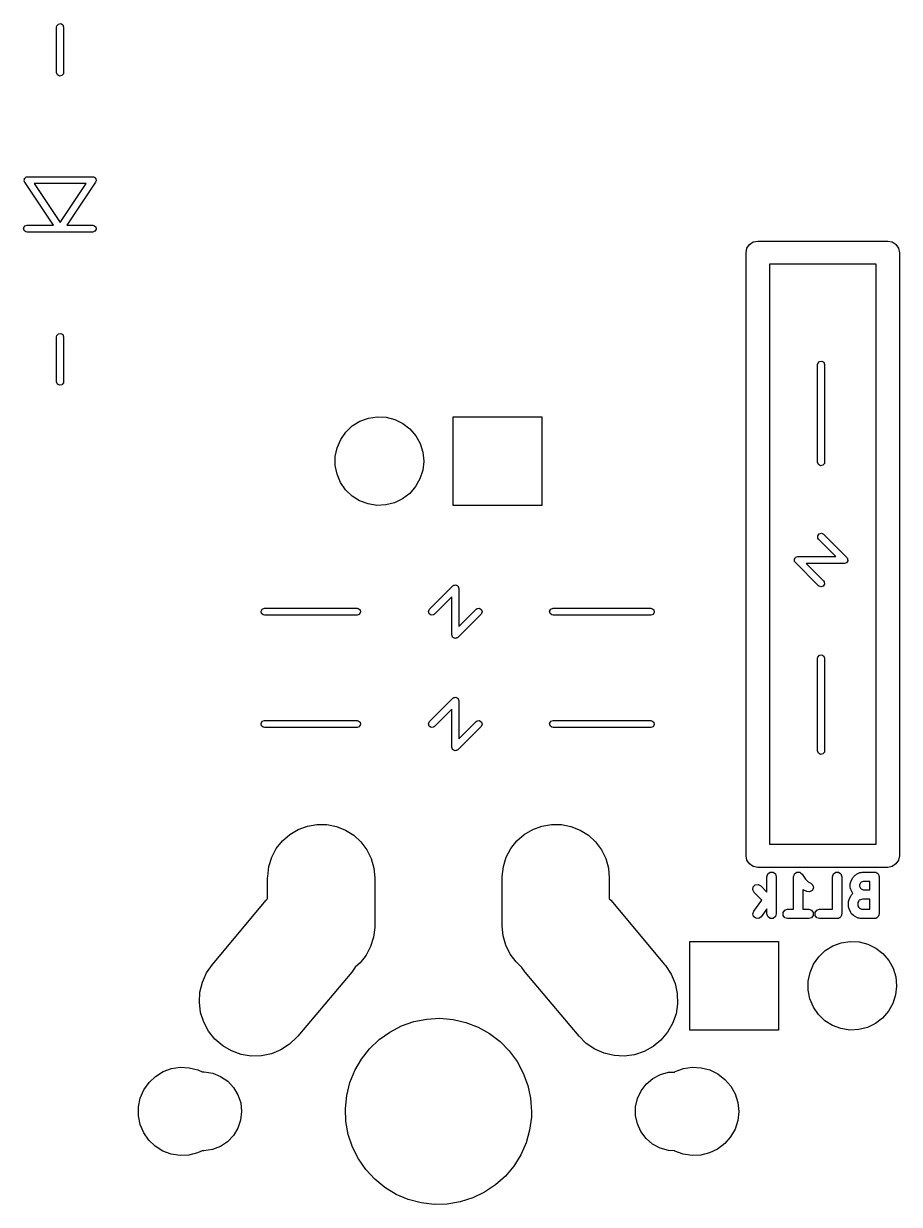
# Model space of a CAD drawing. Extents: x 0 to 132, y -20 to 105.
# Drawn here: x 56.98 to 75.8, y 14.15 to 39.51 of the extents above; entities that cross this region are included whole.
import ezdxf

# ---------------------------------------------------------------- set-up
doc = ezdxf.new("R2010")
doc.units = 0
doc.layers.add('BLACK', color=7, linetype='CONTINUOUS')

msp = doc.modelspace()

# ---------------------------------------------------------------- linework, layer by layer
at = {"layer": 'BLACK', "linetype": 'CONTINUOUS'}
for p, q in [((57.693, 39.4375), (57.6975, 39.4632)), ((57.693, 38.4596), (57.693, 39.4375)), ((57.6975, 39.4632), (57.7305, 39.5025)), ((57.7305, 39.5025), (57.781, 39.5114)), ((57.781, 39.5114), (57.8255, 39.4857)), ((57.8255, 39.4857), (57.843, 39.4375)), ((57.843, 39.4375), (57.843, 38.4596)), ((57.7105, 38.4114), (57.693, 38.4596)), ((57.755, 38.3857), (57.7105, 38.4114)), ((57.8055, 38.3946), (57.755, 38.3857)), ((57.8385, 38.4339), (57.8055, 38.3946)), ((57.843, 38.4596), (57.8385, 38.4339)), ((56.9956, 36.1612), (57.001, 36.1705)), ((56.9984, 36.1458), (56.9956, 36.1612)), ((56.9967, 36.1302), (56.9984, 36.1458)), ((57.004, 36.1136), (56.9967, 36.1302)), ((57.001, 36.1705), (57.0022, 36.1813)), ((57.0022, 36.1813), (57.0135, 36.1921)), ((57.0045, 36.1107), (57.004, 36.1136)), ((57.0058, 36.1097), (57.0045, 36.1107)), ((57.0072, 36.1064), (57.0058, 36.1097)), ((57.6274, 35.1818), (57.0072, 36.1064)), ((57.0135, 36.1921), (57.0213, 36.2057)), ((57.0213, 36.2057), (57.0314, 36.2093)), ((57.0314, 36.2093), (57.0392, 36.2168)), ((57.0392, 36.2168), (57.0548, 36.2178)), ((57.0548, 36.2178), (57.0695, 36.2232)), ((57.0695, 36.2232), (58.4665, 36.2232)), ((57.2101, 36.0732), (57.7699, 35.2386)), ((58.3264, 36.0732), (57.2101, 36.0732)), ((57.7699, 35.2386), (58.3264, 36.0732)), ((58.5289, 36.1066), (57.9124, 35.1818)), ((58.4665, 36.2232), (58.4698, 36.2226)), ((58.4698, 36.2226), (58.4713, 36.223)), ((58.4713, 36.223), (58.474, 36.2219)), ((58.474, 36.2219), (58.4922, 36.2187)), ((58.4922, 36.2187), (58.5041, 36.2087)), ((58.5041, 36.2087), (58.5183, 36.2024)), ((58.5183, 36.2024), (58.5231, 36.1927)), ((58.5231, 36.1927), (58.5315, 36.1857)), ((58.5326, 36.1217), (58.5289, 36.1066)), ((58.5315, 36.1857), (58.5342, 36.1704)), ((58.5404, 36.1352), (58.5326, 36.1217)), ((58.5342, 36.1704), (58.541, 36.1564)), ((58.541, 36.1564), (58.5385, 36.1459)), ((58.5385, 36.1459), (58.5404, 36.1352)), ((56.9829, 35.1198), (57.0086, 35.1643)), ((56.9918, 35.0693), (56.9829, 35.1198)), ((57.0311, 35.0363), (56.9918, 35.0693)), ((57.0086, 35.1643), (57.0568, 35.1818)), ((57.0568, 35.0318), (57.0311, 35.0363)), ((57.0568, 35.1818), (57.6274, 35.1818)), ((58.4665, 35.0318), (57.0568, 35.0318)), ((57.9124, 35.1818), (58.4665, 35.1818)), ((58.4665, 35.1818), (58.4922, 35.1773)), ((58.5147, 35.0493), (58.4665, 35.0318)), ((58.4922, 35.1773), (58.5315, 35.1443)), ((58.5404, 35.0938), (58.5147, 35.0493)), ((58.5315, 35.1443), (58.5404, 35.0938)), ((72.523, 34.6862), (72.5772, 34.7673)), ((72.5772, 34.7673), (72.6583, 34.8215)), ((72.6583, 34.8215), (72.754, 34.8405)), ((72.754, 34.8405), (75.548, 34.8405)), ((75.548, 34.8405), (75.6437, 34.8215)), ((75.6437, 34.8215), (75.7068, 34.7793)), ((75.7068, 34.7793), (75.7248, 34.7673)), ((75.7248, 34.7673), (75.779, 34.6862)), ((72.504, 34.5905), (72.523, 34.6862)), ((72.504, 21.6365), (72.504, 34.5905)), ((72.504, 34.5905), (72.504, 34.5905)), ((75.779, 34.6862), (75.798, 34.5905)), ((75.798, 34.5905), (75.798, 21.6365)), ((73.004, 34.3405), (73.004, 21.8865)), ((75.298, 34.3405), (73.004, 34.3405)), ((75.298, 21.8865), (75.298, 34.3405)), ((57.693, 32.7827), (57.6975, 32.8084)), ((57.693, 31.8175), (57.693, 32.7827)), ((57.6975, 32.8084), (57.7305, 32.8477)), ((57.7305, 32.8477), (57.781, 32.8566)), ((57.781, 32.8566), (57.8255, 32.8309)), ((57.8255, 32.8309), (57.843, 32.7827)), ((57.843, 32.7827), (57.843, 31.8175)), ((74.0455, 32.2132), (74.0785, 32.2525)), ((74.0785, 32.2525), (74.129, 32.2614)), ((74.129, 32.2614), (74.1735, 32.2357)), ((74.1735, 32.2357), (74.191, 32.1875)), ((74.041, 32.1875), (74.0455, 32.2132)), ((74.041, 30.0875), (74.041, 32.1875)), ((74.191, 32.1875), (74.191, 30.0875)), ((57.7105, 31.7693), (57.693, 31.8175)), ((57.755, 31.7436), (57.7105, 31.7693)), ((57.8055, 31.7525), (57.755, 31.7436)), ((57.8385, 31.7918), (57.8055, 31.7525)), ((57.843, 31.8175), (57.8385, 31.7918)), ((64.0448, 30.8684), (64.2085, 30.9699)), ((64.2085, 30.9699), (64.3891, 31.0363)), ((64.3891, 31.0363), (64.5795, 31.0651)), ((64.5795, 31.0651), (64.7717, 31.055)), ((64.7717, 31.055), (64.958, 31.0065)), ((64.958, 31.0065), (65.1307, 30.9215)), ((66.2135, 29.1612), (66.2135, 31.0663)), ((66.2135, 31.0663), (68.1185, 31.0663)), ((68.1185, 31.0663), (68.1185, 29.1612)), ((63.7945, 30.5784), (63.905, 30.7361)), ((63.905, 30.7361), (64.0448, 30.8684)), ((65.1307, 30.9215), (65.2829, 30.8035)), ((65.2829, 30.8035), (65.4081, 30.6574)), ((63.7181, 30.4018), (63.7945, 30.5784)), ((65.4081, 30.6574), (65.5015, 30.489)), ((65.5015, 30.489), (65.559, 30.3053)), ((63.678, 30.0208), (63.6787, 30.2133)), ((63.6787, 30.2133), (63.7181, 30.4018)), ((65.559, 30.3053), (65.5785, 30.1137)), ((63.7161, 29.8321), (63.678, 30.0208)), ((65.5785, 30.1071), (65.5577, 29.9157)), ((65.5785, 30.1137), (65.5785, 30.1071)), ((74.0585, 30.0393), (74.041, 30.0875)), ((74.103, 30.0136), (74.0585, 30.0393)), ((74.1535, 30.0225), (74.103, 30.0136)), ((74.1865, 30.0618), (74.1535, 30.0225)), ((74.191, 30.0875), (74.1865, 30.0618)), ((63.7913, 29.6549), (63.7161, 29.8321)), ((65.4988, 29.7324), (65.4043, 29.5647)), ((65.5577, 29.9157), (65.4988, 29.7324)), ((63.9006, 29.4964), (63.7913, 29.6549)), ((64.0396, 29.3632), (63.9006, 29.4964)), ((65.4043, 29.5647), (65.278, 29.4194)), ((64.2025, 29.2606), (64.0396, 29.3632)), ((64.3827, 29.1929), (64.2025, 29.2606)), ((64.5728, 29.1627), (64.3827, 29.1929)), ((64.7651, 29.1715), (64.5728, 29.1627)), ((64.9518, 29.2187), (64.7651, 29.1715)), ((65.1251, 29.3025), (64.9518, 29.2187)), ((65.278, 29.4194), (65.1251, 29.3025)), ((68.1185, 29.1612), (66.2135, 29.1612)), ((74.0436, 28.5069), (74.073, 28.5489)), ((74.048, 28.4558), (74.0436, 28.5069)), ((74.063, 28.4345), (74.048, 28.4558)), ((74.4349, 28.0625), (74.063, 28.4345)), ((74.073, 28.5489), (74.1225, 28.5622)), ((74.1225, 28.5622), (74.169, 28.5405)), ((74.169, 28.5405), (74.669, 28.0405)), ((73.5421, 28.0005), (73.5439, 28.0035)), ((73.5461, 27.9783), (73.5421, 28.0005)), ((73.5436, 28.0069), (73.5565, 28.0254)), ((73.5439, 28.0035), (73.5436, 28.0069)), ((73.548, 27.9558), (73.5461, 27.9783)), ((73.5507, 27.952), (73.548, 27.9558)), ((73.551, 27.95), (73.5507, 27.952)), ((73.5536, 27.9479), (73.551, 27.95)), ((73.563, 27.9345), (73.5536, 27.9479)), ((73.5565, 28.0254), (73.5678, 28.045)), ((74.063, 27.4345), (73.563, 27.9345)), ((73.5678, 28.045), (73.571, 28.0461)), ((73.571, 28.0461), (73.573, 28.0489)), ((73.573, 28.0489), (73.5948, 28.0548)), ((73.5948, 28.0548), (73.616, 28.0625)), ((73.616, 28.0625), (74.4349, 28.0625)), ((74.616, 27.9125), (73.7971, 27.9125)), ((73.7971, 27.9125), (74.169, 27.5405)), ((74.6372, 27.9202), (74.616, 27.9125)), ((74.659, 27.9261), (74.6372, 27.9202)), ((74.661, 27.9289), (74.659, 27.9261)), ((74.6642, 27.93), (74.661, 27.9289)), ((74.6755, 27.9496), (74.6642, 27.93)), ((74.669, 28.0405), (74.6784, 28.0271)), ((74.6884, 27.9681), (74.6755, 27.9496)), ((74.6784, 28.0271), (74.681, 28.025)), ((74.681, 28.025), (74.6813, 28.023)), ((74.6813, 28.023), (74.684, 28.0192)), ((74.684, 28.0192), (74.6859, 27.9967)), ((74.6859, 27.9967), (74.6899, 27.9745)), ((74.6899, 27.9745), (74.6881, 27.9715)), ((74.6881, 27.9715), (74.6884, 27.9681)), ((65.704, 26.9315), (66.204, 27.4315)), ((66.204, 27.4315), (66.2174, 27.4409)), ((66.2174, 27.4409), (66.2195, 27.4435)), ((66.2195, 27.4435), (66.2215, 27.4438)), ((66.2215, 27.4438), (66.2253, 27.4465)), ((66.2253, 27.4465), (66.2478, 27.4484)), ((66.2478, 27.4484), (66.27, 27.4524)), ((66.27, 27.4524), (66.273, 27.4506)), ((66.273, 27.4506), (66.2764, 27.4509)), ((66.2764, 27.4509), (66.2949, 27.438)), ((66.2949, 27.438), (66.3145, 27.4267)), ((66.3145, 27.4267), (66.3156, 27.4235)), ((66.3156, 27.4235), (66.3184, 27.4215)), ((66.3184, 27.4215), (66.3243, 27.3997)), ((66.3243, 27.3997), (66.332, 27.3785)), ((74.1095, 27.4128), (74.063, 27.4345)), ((74.159, 27.4261), (74.1095, 27.4128)), ((74.1884, 27.4681), (74.159, 27.4261)), ((74.169, 27.5405), (74.184, 27.5192)), ((74.184, 27.5192), (74.1884, 27.4681)), ((66.182, 27.1974), (65.81, 26.8255)), ((66.182, 26.3785), (66.182, 27.1974)), ((66.332, 27.3785), (66.332, 26.5596)), ((62.0831, 26.8915), (62.1088, 26.936)), ((62.092, 26.841), (62.0831, 26.8915)), ((62.1088, 26.936), (62.157, 26.9535)), ((62.157, 26.9535), (64.147, 26.9535)), ((64.147, 26.9535), (64.1727, 26.949)), ((64.1727, 26.949), (64.212, 26.916)), ((64.212, 26.916), (64.2209, 26.8655)), ((65.6823, 26.885), (65.704, 26.9315)), ((66.332, 26.5596), (66.704, 26.9315)), ((66.704, 26.9315), (66.7253, 26.9465)), ((66.7253, 26.9465), (66.7764, 26.9509)), ((66.7764, 26.9509), (66.8184, 26.9215)), ((66.8184, 26.9215), (66.8317, 26.872)), ((68.2831, 26.8915), (68.3088, 26.936)), ((68.292, 26.841), (68.2831, 26.8915)), ((68.3088, 26.936), (68.357, 26.9535)), ((68.357, 26.9535), (70.457, 26.9535)), ((70.457, 26.9535), (70.4827, 26.949)), ((70.4827, 26.949), (70.522, 26.916)), ((70.522, 26.916), (70.5309, 26.8655)), ((62.1313, 26.808), (62.092, 26.841)), ((62.157, 26.8035), (62.1313, 26.808)), ((64.147, 26.8035), (62.157, 26.8035)), ((64.1952, 26.821), (64.147, 26.8035)), ((64.2209, 26.8655), (64.1952, 26.821)), ((65.6956, 26.8355), (65.6823, 26.885)), ((65.7376, 26.8061), (65.6956, 26.8355)), ((65.7887, 26.8105), (65.7376, 26.8061)), ((65.81, 26.8255), (65.7887, 26.8105)), ((66.81, 26.8255), (66.31, 26.3255)), ((66.8317, 26.872), (66.81, 26.8255)), ((68.3313, 26.808), (68.292, 26.841)), ((68.357, 26.8035), (68.3313, 26.808)), ((70.457, 26.8035), (68.357, 26.8035)), ((70.5052, 26.821), (70.457, 26.8035)), ((70.5309, 26.8655), (70.5052, 26.821)), ((66.1897, 26.3573), (66.182, 26.3785)), ((66.1956, 26.3355), (66.1897, 26.3573)), ((66.1984, 26.3335), (66.1956, 26.3355)), ((66.1995, 26.3303), (66.1984, 26.3335)), ((66.2191, 26.319), (66.1995, 26.3303)), ((66.2376, 26.3061), (66.2191, 26.319)), ((66.241, 26.3064), (66.2376, 26.3061)), ((66.244, 26.3046), (66.241, 26.3064)), ((66.2662, 26.3086), (66.244, 26.3046)), ((66.2887, 26.3105), (66.2662, 26.3086)), ((66.2925, 26.3132), (66.2887, 26.3105)), ((66.2945, 26.3135), (66.2925, 26.3132)), ((66.2966, 26.3161), (66.2945, 26.3135)), ((66.31, 26.3255), (66.2966, 26.3161)), ((74.041, 25.8775), (74.0455, 25.9032)), ((74.041, 23.8875), (74.041, 25.8775)), ((74.0455, 25.9032), (74.0785, 25.9425)), ((74.0785, 25.9425), (74.129, 25.9514)), ((74.129, 25.9514), (74.1735, 25.9257)), ((74.1735, 25.9257), (74.191, 25.8775)), ((74.191, 25.8775), (74.191, 23.8875)), ((65.704, 24.5185), (66.204, 25.0185)), ((66.204, 25.0185), (66.2174, 25.0279)), ((66.2174, 25.0279), (66.2195, 25.0305)), ((66.2195, 25.0305), (66.2215, 25.0308)), ((66.2215, 25.0308), (66.2253, 25.0335)), ((66.2253, 25.0335), (66.2478, 25.0354)), ((66.2478, 25.0354), (66.27, 25.0394)), ((66.27, 25.0394), (66.273, 25.0376)), ((66.273, 25.0376), (66.2764, 25.0379)), ((66.2764, 25.0379), (66.2949, 25.025)), ((66.2949, 25.025), (66.3145, 25.0137)), ((66.3145, 25.0137), (66.3156, 25.0105)), ((66.3156, 25.0105), (66.3184, 25.0085)), ((66.3184, 25.0085), (66.3243, 24.9867)), ((66.3243, 24.9867), (66.332, 24.9655)), ((66.332, 24.9655), (66.332, 24.1466)), ((66.182, 24.7844), (65.81, 24.4125)), ((66.182, 23.9655), (66.182, 24.7844)), ((62.0831, 24.4785), (62.1088, 24.523)), ((62.092, 24.428), (62.0831, 24.4785)), ((62.1313, 24.395), (62.092, 24.428)), ((62.1088, 24.523), (62.157, 24.5405)), ((62.157, 24.3905), (62.1313, 24.395)), ((62.157, 24.5405), (64.147, 24.5405)), ((64.147, 24.3905), (62.157, 24.3905)), ((64.147, 24.5405), (64.1727, 24.536)), ((64.1952, 24.408), (64.147, 24.3905)), ((64.1727, 24.536), (64.212, 24.503)), ((64.2209, 24.4525), (64.1952, 24.408)), ((64.212, 24.503), (64.2209, 24.4525)), ((65.6823, 24.472), (65.704, 24.5185)), ((65.6956, 24.4225), (65.6823, 24.472)), ((65.7376, 24.3931), (65.6956, 24.4225)), ((65.7887, 24.3975), (65.7376, 24.3931)), ((65.81, 24.4125), (65.7887, 24.3975)), ((66.81, 24.4125), (66.31, 23.9125)), ((66.332, 24.1466), (66.704, 24.5185)), ((66.704, 24.5185), (66.7253, 24.5335)), ((66.7253, 24.5335), (66.7764, 24.5379)), ((66.7764, 24.5379), (66.8184, 24.5085)), ((66.8317, 24.459), (66.81, 24.4125)), ((66.8184, 24.5085), (66.8317, 24.459)), ((68.2831, 24.4785), (68.3088, 24.523)), ((68.292, 24.428), (68.2831, 24.4785)), ((68.3313, 24.395), (68.292, 24.428)), ((68.3088, 24.523), (68.357, 24.5405)), ((68.357, 24.3905), (68.3313, 24.395)), ((68.357, 24.5405), (70.457, 24.5405)), ((70.457, 24.3905), (68.357, 24.3905)), ((70.457, 24.5405), (70.4827, 24.536)), ((70.5052, 24.408), (70.457, 24.3905)), ((70.4827, 24.536), (70.522, 24.503)), ((70.5309, 24.4525), (70.5052, 24.408)), ((70.522, 24.503), (70.5309, 24.4525)), ((66.1897, 23.9443), (66.182, 23.9655)), ((66.1956, 23.9225), (66.1897, 23.9443)), ((66.1984, 23.9205), (66.1956, 23.9225)), ((66.1995, 23.9173), (66.1984, 23.9205)), ((66.2191, 23.906), (66.1995, 23.9173)), ((66.2376, 23.8931), (66.2191, 23.906)), ((66.241, 23.8934), (66.2376, 23.8931)), ((66.244, 23.8916), (66.241, 23.8934)), ((66.2662, 23.8956), (66.244, 23.8916)), ((66.2887, 23.8975), (66.2662, 23.8956)), ((66.2925, 23.9002), (66.2887, 23.8975)), ((66.2945, 23.9005), (66.2925, 23.9002)), ((66.2966, 23.9031), (66.2945, 23.9005)), ((66.31, 23.9125), (66.2966, 23.9031)), ((74.0585, 23.8393), (74.041, 23.8875)), ((74.1865, 23.8618), (74.1535, 23.8225)), ((74.191, 23.8875), (74.1865, 23.8618)), ((74.103, 23.8136), (74.0585, 23.8393)), ((74.1535, 23.8225), (74.103, 23.8136)), ((62.5418, 21.9539), (62.7, 22.0926)), ((62.7, 22.0926), (62.8809, 22.2002)), ((62.8809, 22.2002), (63.0784, 22.2731)), ((63.0784, 22.2731), (63.2858, 22.3087)), ((63.2858, 22.3087), (63.4962, 22.3059)), ((63.4962, 22.3059), (63.7026, 22.2649)), ((63.7026, 22.2649), (63.8981, 22.1869)), ((63.8981, 22.1869), (64.0761, 22.0746)), ((64.0761, 22.0746), (64.2306, 21.9317)), ((67.5818, 21.9539), (67.74, 22.0926)), ((67.74, 22.0926), (67.9209, 22.2002)), ((67.9209, 22.2002), (68.1184, 22.2731)), ((68.1184, 22.2731), (68.3258, 22.3087)), ((68.3258, 22.3087), (68.5362, 22.3059)), ((68.5362, 22.3059), (68.7426, 22.2649)), ((68.7426, 22.2649), (68.9381, 22.1869)), ((68.9381, 22.1869), (69.1161, 22.0746)), ((69.1161, 22.0746), (69.2706, 21.9317)), ((62.4115, 21.7886), (62.5418, 21.9539)), ((64.2306, 21.9317), (64.3565, 21.7631)), ((67.4515, 21.7886), (67.5818, 21.9539)), ((69.2706, 21.9317), (69.3965, 21.7631)), ((73.004, 21.8865), (75.298, 21.8865)), ((62.2511, 21.4013), (62.3135, 21.6023)), ((62.3135, 21.6023), (62.4115, 21.7886)), ((64.3565, 21.7631), (64.4496, 21.5744)), ((64.4496, 21.5744), (64.5067, 21.3718)), ((67.2911, 21.4013), (67.3535, 21.6023)), ((67.3535, 21.6023), (67.4515, 21.7886)), ((69.3965, 21.7631), (69.4896, 21.5744)), ((69.4896, 21.5744), (69.5467, 21.3718)), ((72.523, 21.5408), (72.504, 21.6365)), ((75.798, 21.6365), (75.779, 21.5408)), ((62.2264, 21.1924), (62.2511, 21.4013)), ((64.5067, 21.3718), (64.526, 21.1622)), ((67.2664, 21.1924), (67.2911, 21.4013)), ((69.5467, 21.3718), (69.566, 21.1622)), ((72.5772, 21.4597), (72.523, 21.5408)), ((72.6583, 21.4055), (72.5772, 21.4597)), ((72.754, 21.3865), (72.6583, 21.4055)), ((75.548, 21.3865), (72.754, 21.3865)), ((75.6437, 21.4055), (75.548, 21.3865)), ((75.7248, 21.4597), (75.6437, 21.4055)), ((75.779, 21.5408), (75.7248, 21.4597)), ((62.226, 21.1623), (62.2264, 21.1924)), ((62.226, 20.7142), (62.226, 21.1623)), ((64.526, 21.1622), (64.526, 20.1252)), ((67.266, 21.1623), (67.2664, 21.1924)), ((67.266, 20.1252), (67.266, 21.1623)), ((69.566, 21.1622), (69.566, 20.7113)), ((72.9526, 21.1856), (72.9717, 21.2444)), ((72.9526, 20.8556), (72.9526, 21.1856)), ((72.9717, 21.2444), (73.0217, 21.2807)), ((73.0217, 21.2807), (73.0835, 21.2807)), ((73.0835, 21.2807), (73.1335, 21.2444)), ((73.1335, 21.2444), (73.1526, 21.1856)), ((73.1526, 21.1856), (73.1526, 20.3856)), ((73.524, 21.1856), (73.5247, 21.1876)), ((73.524, 20.4856), (73.524, 21.1856)), ((73.5241, 21.1896), (73.5341, 21.2168)), ((73.5247, 21.1876), (73.5241, 21.1896)), ((73.5341, 21.2168), (73.5431, 21.2444)), ((73.5431, 21.2444), (73.5448, 21.2456)), ((73.5448, 21.2456), (73.5455, 21.2476)), ((73.5455, 21.2476), (73.5696, 21.2637)), ((73.5696, 21.2637), (73.5931, 21.2807)), ((73.5931, 21.2807), (73.5952, 21.2807)), ((73.5952, 21.2807), (73.597, 21.2819)), ((73.597, 21.2819), (73.6259, 21.2807)), ((73.6259, 21.2807), (73.6549, 21.2807)), ((73.6549, 21.2807), (73.6566, 21.2795)), ((73.6566, 21.2795), (73.6587, 21.2794)), ((73.6587, 21.2794), (73.6814, 21.2614)), ((73.6814, 21.2614), (73.7049, 21.2444)), ((73.7049, 21.2444), (73.7056, 21.2424)), ((73.7056, 21.2424), (73.7072, 21.2411)), ((73.7072, 21.2411), (73.7779, 21.135)), ((73.7779, 21.135), (73.8356, 21.0773)), ((73.8356, 21.0773), (73.8973, 21.0465)), ((74.3621, 21.1856), (74.3812, 21.2444)), ((74.3621, 20.4856), (74.3621, 21.1856)), ((74.3812, 21.2444), (74.4312, 21.2807)), ((74.4312, 21.2807), (74.493, 21.2807)), ((74.493, 21.2807), (74.543, 21.2444)), ((74.543, 21.2444), (74.5621, 21.1856)), ((74.5621, 21.1856), (74.5621, 20.3856)), ((74.743, 21.0332), (74.7502, 21.0551)), ((74.7502, 21.0551), (74.7536, 21.0779)), ((74.7536, 21.0779), (74.7917, 21.1541)), ((74.7917, 21.1541), (74.8031, 21.1657)), ((74.8031, 21.1657), (74.8104, 21.1801)), ((74.8104, 21.1801), (74.8485, 21.2182)), ((74.8485, 21.2182), (74.863, 21.2256)), ((74.863, 21.2256), (74.8745, 21.2369)), ((74.8745, 21.2369), (74.9507, 21.275)), ((74.9507, 21.275), (74.9735, 21.2785)), ((74.9785, 21.0653), (74.9633, 21.0502)), ((74.9735, 21.2785), (74.9954, 21.2856)), ((75.019, 21.0856), (74.9785, 21.0653)), ((74.9954, 21.2856), (75.2621, 21.2856)), ((75.1621, 21.0856), (75.019, 21.0856)), ((75.1621, 20.9046), (75.1621, 21.0856)), ((75.2621, 21.2856), (75.2772, 21.2807)), ((75.2772, 21.2807), (75.293, 21.2807)), ((75.293, 21.2807), (75.3058, 21.2714)), ((75.3058, 21.2714), (75.3209, 21.2665)), ((75.3209, 21.2665), (75.3302, 21.2537)), ((75.3302, 21.2537), (75.343, 21.2444)), ((75.343, 21.2444), (75.3479, 21.2293)), ((75.3479, 21.2293), (75.3572, 21.2165)), ((75.3572, 21.2165), (75.3572, 21.2007)), ((75.3572, 21.2007), (75.3621, 21.1856)), ((75.3621, 21.1856), (75.3621, 20.3856)), ((72.649, 20.9033), (72.6587, 20.9643)), ((72.6771, 20.8482), (72.649, 20.9033)), ((72.6587, 20.9643), (72.7024, 21.008)), ((72.8443, 20.681), (72.6771, 20.8482)), ((72.7024, 21.008), (72.7635, 21.0177)), ((72.7635, 21.0177), (72.8185, 20.9896)), ((72.8185, 20.9896), (72.9526, 20.8556)), ((73.7317, 20.9057), (73.724, 20.9132)), ((73.724, 20.9132), (73.724, 20.4856)), ((73.8078, 20.8676), (73.7317, 20.9057)), ((73.869, 20.8584), (73.8078, 20.8676)), ((73.9238, 20.8869), (73.869, 20.8584)), ((73.8973, 21.0465), (73.9413, 21.0031)), ((73.9515, 20.9421), (73.9238, 20.8869)), ((73.9413, 21.0031), (73.9515, 20.9421)), ((74.743, 20.957), (74.743, 21.0332)), ((74.7502, 20.9351), (74.743, 20.957)), ((74.7536, 20.9123), (74.7502, 20.9351)), ((74.7917, 20.8361), (74.7536, 20.9123)), ((74.7723, 20.7992), (74.8004, 20.8273)), ((74.8004, 20.8273), (74.7917, 20.8361)), ((74.9633, 21.0502), (74.943, 21.0096)), ((74.943, 21.0096), (74.943, 20.9806)), ((74.943, 20.9806), (74.9633, 20.9401)), ((74.9633, 20.9401), (74.9785, 20.9249)), ((74.9785, 20.9249), (75.019, 20.9046)), ((75.019, 20.9046), (75.1621, 20.9046)), ((61.0382, 19.3019), (62.1952, 20.6808)), ((62.1952, 20.6808), (62.2157, 20.7046)), ((62.2157, 20.7046), (62.226, 20.7142)), ((69.566, 20.7113), (69.5968, 20.6808)), ((69.5968, 20.6808), (70.7538, 19.3019)), ((72.6678, 20.4456), (72.8443, 20.681)), ((74.705, 20.6523), (74.7121, 20.6742)), ((74.705, 20.538), (74.705, 20.6523)), ((74.7121, 20.6742), (74.7155, 20.697)), ((74.7155, 20.697), (74.7536, 20.7732)), ((74.7536, 20.7732), (74.765, 20.7847)), ((74.765, 20.7847), (74.7723, 20.7992)), ((74.9252, 20.6692), (74.905, 20.6287)), ((74.905, 20.6287), (74.905, 20.5616)), ((74.905, 20.5616), (74.9252, 20.521)), ((74.9352, 20.6791), (74.9252, 20.6692)), ((75.0117, 20.7046), (74.9352, 20.6791)), ((75.1621, 20.7046), (75.0117, 20.7046)), ((75.1621, 20.4856), (75.1621, 20.7046)), ((72.6478, 20.3871), (72.6678, 20.4456)), ((72.666, 20.3281), (72.6478, 20.3871)), ((72.7155, 20.291), (72.666, 20.3281)), ((72.8278, 20.3256), (72.7773, 20.29)), ((72.9526, 20.4919), (72.8278, 20.3256)), ((72.9526, 20.3856), (72.9526, 20.4919)), ((72.9717, 20.3268), (72.9526, 20.3856)), ((73.0217, 20.2905), (72.9717, 20.3268)), ((73.1335, 20.3268), (73.0835, 20.2905)), ((73.1526, 20.3856), (73.1335, 20.3268)), ((73.3003, 20.4165), (73.3366, 20.4665)), ((73.3003, 20.3547), (73.3003, 20.4165)), ((73.3366, 20.3047), (73.3003, 20.3547)), ((73.3366, 20.4665), (73.3954, 20.4856)), ((73.3954, 20.2856), (73.3366, 20.3047)), ((73.3954, 20.4856), (73.524, 20.4856)), ((73.724, 20.4856), (73.8526, 20.4856)), ((73.8526, 20.4856), (73.9113, 20.4665)), ((73.9113, 20.3047), (73.8526, 20.2856)), ((73.9113, 20.4665), (73.9477, 20.4165)), ((73.9477, 20.3547), (73.9113, 20.3047)), ((73.9477, 20.4165), (73.9477, 20.3547)), ((73.986, 20.4165), (74.0224, 20.4665)), ((73.986, 20.3547), (73.986, 20.4165)), ((74.0224, 20.3047), (73.986, 20.3547)), ((74.0224, 20.4665), (74.0811, 20.4856)), ((74.0811, 20.2856), (74.0224, 20.3047)), ((74.0811, 20.4856), (74.3621, 20.4856)), ((74.5058, 20.2998), (74.493, 20.2905)), ((74.5209, 20.3047), (74.5058, 20.2998)), ((74.5302, 20.3175), (74.5209, 20.3047)), ((74.543, 20.3268), (74.5302, 20.3175)), ((74.5479, 20.3419), (74.543, 20.3268)), ((74.5572, 20.3547), (74.5479, 20.3419)), ((74.5621, 20.3856), (74.5572, 20.3705)), ((74.5572, 20.3705), (74.5572, 20.3547)), ((74.7121, 20.516), (74.705, 20.538)), ((74.7155, 20.4933), (74.7121, 20.516)), ((74.7536, 20.4171), (74.7155, 20.4933)), ((74.765, 20.4055), (74.7536, 20.4171)), ((74.7723, 20.3911), (74.765, 20.4055)), ((74.8104, 20.353), (74.7723, 20.3911)), ((74.8249, 20.3456), (74.8104, 20.353)), ((74.8364, 20.3342), (74.8249, 20.3456)), ((74.9126, 20.2962), (74.8364, 20.3342)), ((74.9354, 20.2927), (74.9126, 20.2962)), ((74.9252, 20.521), (74.9404, 20.5059)), ((74.9573, 20.2856), (74.9354, 20.2927)), ((74.9404, 20.5059), (74.9809, 20.4856)), ((74.9809, 20.4856), (75.1621, 20.4856)), ((75.3058, 20.2998), (75.293, 20.2905)), ((75.3209, 20.3047), (75.3058, 20.2998)), ((75.3302, 20.3175), (75.3209, 20.3047)), ((75.343, 20.3268), (75.3302, 20.3175)), ((75.3479, 20.3419), (75.343, 20.3268)), ((75.3572, 20.3547), (75.3479, 20.3419)), ((75.3621, 20.3856), (75.3572, 20.3705)), ((75.3572, 20.3705), (75.3572, 20.3547)), ((64.5256, 20.0951), (64.5009, 19.8862)), ((64.526, 20.1252), (64.5256, 20.0951)), ((67.2853, 19.9157), (67.266, 20.1252)), ((72.7773, 20.29), (72.7155, 20.291)), ((73.0835, 20.2905), (73.0217, 20.2905)), ((73.8526, 20.2856), (73.3954, 20.2856)), ((74.4621, 20.2856), (74.0811, 20.2856)), ((74.4772, 20.2905), (74.4621, 20.2856)), ((74.493, 20.2905), (74.4772, 20.2905)), ((75.2621, 20.2856), (74.9573, 20.2856)), ((75.2772, 20.2905), (75.2621, 20.2856)), ((75.293, 20.2905), (75.2772, 20.2905)), ((64.5009, 19.8862), (64.4385, 19.6852)), ((67.3424, 19.7131), (67.2853, 19.9157)), ((71.2935, 17.89), (71.2935, 19.795)), ((71.2935, 19.795), (73.1985, 19.795)), ((73.1985, 19.795), (73.1985, 17.89)), ((74.5491, 19.7651), (74.7395, 19.7939)), ((74.7395, 19.7939), (74.9317, 19.7838)), ((64.4385, 19.6852), (64.3405, 19.4989)), ((67.4355, 19.5244), (67.3424, 19.7131)), ((74.065, 19.4649), (74.2048, 19.5972)), ((74.2048, 19.5972), (74.3685, 19.6986)), ((74.3685, 19.6986), (74.5491, 19.7651)), ((74.9317, 19.7838), (75.118, 19.7353)), ((75.118, 19.7353), (75.2907, 19.6503)), ((75.2907, 19.6503), (75.4429, 19.5323)), ((75.4429, 19.5323), (75.5681, 19.3861)), ((60.913, 19.1214), (61.0382, 19.3019)), ((64.2102, 19.3336), (64.106, 19.2423)), ((64.3405, 19.4989), (64.2102, 19.3336)), ((67.5614, 19.3558), (67.4355, 19.5244)), ((67.689, 19.2378), (67.5614, 19.3558)), ((70.7538, 19.3019), (70.7737, 19.2776)), ((73.8781, 19.1305), (73.9545, 19.3072)), ((73.9545, 19.3072), (74.065, 19.4649)), ((75.5681, 19.3861), (75.6615, 19.2177)), ((60.8228, 18.9212), (60.913, 19.1214)), ((64.0337, 19.1381), (62.8767, 17.7592)), ((64.106, 19.2423), (64.0337, 19.1381)), ((67.7384, 19.1624), (67.689, 19.2378)), ((67.7583, 19.1381), (67.7384, 19.1624)), ((68.9153, 17.7592), (67.7583, 19.1381)), ((70.7737, 19.2776), (70.8941, 19.0939)), ((70.8941, 19.0939), (70.979, 18.8914)), ((73.8387, 18.9421), (73.8781, 19.1305)), ((75.6615, 19.2177), (75.719, 19.034)), ((75.719, 19.034), (75.7385, 18.8425)), ((60.7706, 18.7079), (60.8228, 18.9212)), ((70.979, 18.8914), (71.0256, 18.6768)), ((73.838, 18.7496), (73.8387, 18.9421)), ((75.7385, 18.8359), (75.7177, 18.6445)), ((75.7385, 18.8425), (75.7385, 18.8359)), ((60.7582, 18.4887), (60.7706, 18.7079)), ((71.0256, 18.6768), (71.0323, 18.4573)), ((73.8761, 18.5608), (73.838, 18.7496)), ((73.9513, 18.3836), (73.8761, 18.5608)), ((75.7177, 18.6445), (75.6588, 18.4612)), ((60.7859, 18.2708), (60.7582, 18.4887)), ((60.8528, 18.0617), (60.7859, 18.2708)), ((71.0323, 18.4573), (70.9989, 18.2402)), ((74.0606, 18.2252), (73.9513, 18.3836)), ((75.5643, 18.2934), (75.438, 18.1482)), ((75.6588, 18.4612), (75.5643, 18.2934)), ((60.9568, 17.8682), (60.8528, 18.0617)), ((65.1017, 17.9793), (65.3683, 18.0729)), ((65.3683, 18.0729), (65.6453, 18.128)), ((65.6453, 18.128), (65.9274, 18.1435)), ((65.9274, 18.1435), (66.2089, 18.1191)), ((66.2089, 18.1191), (66.4841, 18.0553)), ((66.4841, 18.0553), (66.7476, 17.9534)), ((70.9265, 18.0329), (70.8175, 17.8422)), ((70.9989, 18.2402), (70.9265, 18.0329)), ((74.1996, 18.0919), (74.0606, 18.2252)), ((74.3625, 17.9893), (74.1996, 18.0919)), ((75.2851, 18.0312), (75.1118, 17.9474)), ((75.438, 18.1482), (75.2851, 18.0312)), ((61.0942, 17.697), (60.9568, 17.8682)), ((62.8767, 17.7592), (62.8562, 17.7354)), ((64.6212, 17.6848), (64.851, 17.849)), ((64.851, 17.849), (65.1017, 17.9793)), ((66.7476, 17.9534), (66.994, 17.8154)), ((66.994, 17.8154), (67.2186, 17.644)), ((69.0713, 17.6046), (68.9153, 17.7592)), ((70.8175, 17.8422), (70.6756, 17.6746)), ((73.1985, 17.89), (71.2935, 17.89)), ((74.5427, 17.9216), (74.3625, 17.9893)), ((74.7328, 17.8915), (74.5427, 17.9216)), ((74.9251, 17.9002), (74.7328, 17.8915)), ((75.1118, 17.9474), (74.9251, 17.9002)), ((61.2606, 17.5536), (61.0942, 17.697)), ((61.4503, 17.443), (61.2606, 17.5536)), ((62.6962, 17.5849), (62.5115, 17.4661)), ((62.8562, 17.7354), (62.6962, 17.5849)), ((64.4167, 17.4898), (64.6212, 17.6848)), ((67.2186, 17.644), (67.4168, 17.4426)), ((69.2528, 17.481), (69.0713, 17.6046)), ((70.5056, 17.5357), (70.3131, 17.4301)), ((70.6756, 17.6746), (70.5056, 17.5357)), ((61.657, 17.3688), (61.4503, 17.443)), ((61.8737, 17.3335), (61.657, 17.3688)), ((62.0933, 17.3383), (61.8737, 17.3335)), ((62.3083, 17.383), (62.0933, 17.3383)), ((62.5115, 17.4661), (62.3083, 17.383)), ((64.0999, 17.0236), (64.2418, 17.2679)), ((64.2418, 17.2679), (64.4167, 17.4898)), ((67.4168, 17.4426), (67.5847, 17.2154)), ((69.4538, 17.3926), (69.2528, 17.481)), ((69.6675, 17.3422), (69.4538, 17.3926)), ((69.8869, 17.3317), (69.6675, 17.3422)), ((70.1045, 17.3613), (69.8869, 17.3317)), ((70.3131, 17.4301), (70.1045, 17.3613)), ((59.8164, 16.8964), (59.9795, 16.9976)), ((59.9795, 16.9976), (60.1597, 17.0639)), ((60.1597, 17.0639), (60.3496, 17.0926)), ((60.3496, 17.0926), (60.5413, 17.0826)), ((60.5413, 17.0826), (60.7271, 17.0342)), ((60.7271, 17.0342), (60.8169, 16.99)), ((63.9939, 16.7618), (64.0999, 17.0236)), ((67.5847, 17.2154), (67.7188, 16.9668)), ((70.9664, 16.9894), (70.9795, 16.9976)), ((70.9795, 16.9976), (71.1597, 17.0639)), ((71.1597, 17.0639), (71.3496, 17.0926)), ((71.3496, 17.0926), (71.5413, 17.0826)), ((71.5413, 17.0826), (71.7271, 17.0342)), ((71.7271, 17.0342), (71.8994, 16.9494)), ((59.5667, 16.6072), (59.6769, 16.7645)), ((59.6769, 16.7645), (59.8164, 16.8964)), ((60.8169, 16.99), (60.8634, 16.9924)), ((60.8634, 16.9924), (61.0446, 16.9624)), ((61.0446, 16.9624), (61.2151, 16.8943)), ((61.2151, 16.8943), (61.3669, 16.7911)), ((61.3669, 16.7911), (61.493, 16.6577)), ((63.9258, 16.4876), (63.9939, 16.7618)), ((67.7188, 16.9668), (67.8166, 16.7017)), ((70.3605, 16.7299), (70.5007, 16.8484)), ((70.5007, 16.8484), (70.6631, 16.9341)), ((70.6631, 16.9341), (70.8401, 16.9828)), ((70.8401, 16.9828), (70.9664, 16.9894)), ((71.8994, 16.9494), (72.0511, 16.8317)), ((72.0511, 16.8317), (72.1761, 16.6859)), ((59.4905, 16.431), (59.5667, 16.6072)), ((61.493, 16.6577), (61.5876, 16.5003)), ((61.5876, 16.5003), (61.6462, 16.3263)), ((63.897, 16.2066), (63.9258, 16.4876)), ((67.8166, 16.7017), (67.876, 16.4256)), ((70.1713, 16.4177), (70.2489, 16.5841)), ((70.2489, 16.5841), (70.3605, 16.7299)), ((72.1761, 16.6859), (72.2692, 16.518)), ((72.2692, 16.518), (72.3266, 16.3348)), ((59.4505, 16.051), (59.4512, 16.2431)), ((59.4512, 16.2431), (59.4905, 16.431)), ((61.6462, 16.3263), (61.666, 16.1438)), ((67.876, 16.4256), (67.896, 16.1438)), ((70.1307, 16.0549), (70.1313, 16.2385)), ((70.1313, 16.2385), (70.1713, 16.4177)), ((72.3266, 16.3348), (72.346, 16.1438)), ((59.4885, 15.8628), (59.4505, 16.051)), ((61.666, 16.1378), (61.6449, 15.9554)), ((61.666, 16.1438), (61.666, 16.1378)), ((63.9081, 15.9243), (63.897, 16.2066)), ((67.8921, 16.0182), (67.8544, 15.7382)), ((67.896, 16.1438), (67.8921, 16.0182)), ((70.1695, 15.8754), (70.1307, 16.0549)), ((72.346, 16.1371), (72.3252, 15.9462)), ((72.346, 16.1438), (72.346, 16.1371)), ((59.5635, 15.6861), (59.4885, 15.8628)), ((61.5851, 15.7818), (61.4894, 15.6251)), ((61.6449, 15.9554), (61.5851, 15.7818)), ((63.9588, 15.6464), (63.9081, 15.9243)), ((67.8544, 15.7382), (67.7778, 15.4663)), ((70.2459, 15.7085), (70.1695, 15.8754)), ((72.2665, 15.7634), (72.1723, 15.5961)), ((72.3252, 15.9462), (72.2665, 15.7634)), ((59.6725, 15.528), (59.5635, 15.6861)), ((59.8111, 15.3951), (59.6725, 15.528)), ((61.3624, 15.4926), (61.2098, 15.3905)), ((61.4894, 15.6251), (61.3624, 15.4926)), ((64.0482, 15.3784), (63.9588, 15.6464)), ((70.3564, 15.5619), (70.2459, 15.7085)), ((70.4958, 15.4424), (70.3564, 15.5619)), ((72.1723, 15.5961), (72.0463, 15.4512)), ((59.9736, 15.2928), (59.8111, 15.3951)), ((60.1533, 15.2253), (59.9736, 15.2928)), ((60.343, 15.1952), (60.1533, 15.2253)), ((60.7209, 15.251), (60.5348, 15.2039)), ((60.8164, 15.2972), (60.7209, 15.251)), ((60.8575, 15.2948), (60.8164, 15.2972)), ((61.0389, 15.3235), (60.8575, 15.2948)), ((61.2098, 15.3905), (61.0389, 15.3235)), ((64.1745, 15.1257), (64.0482, 15.3784)), ((67.7778, 15.4663), (67.6635, 15.2079)), ((70.6576, 15.3556), (70.4958, 15.4424)), ((70.8342, 15.3057), (70.6576, 15.3556)), ((70.9656, 15.2978), (70.8342, 15.3057)), ((70.9736, 15.2928), (70.9656, 15.2978)), ((71.1533, 15.2253), (70.9736, 15.2928)), ((71.343, 15.1952), (71.1533, 15.2253)), ((71.7209, 15.251), (71.5348, 15.2039)), ((71.8938, 15.3346), (71.7209, 15.251)), ((72.0463, 15.4512), (71.8938, 15.3346)), ((60.5348, 15.2039), (60.343, 15.1952)), ((64.3351, 14.8933), (64.1745, 15.1257)), ((67.514, 14.9682), (67.3323, 14.7519)), ((67.6635, 15.2079), (67.514, 14.9682)), ((71.5348, 15.2039), (71.343, 15.1952)), ((64.5269, 14.6858), (64.3351, 14.8933)), ((67.3323, 14.7519), (67.1218, 14.5634)), ((64.746, 14.5075), (64.5269, 14.6858)), ((64.988, 14.3617), (64.746, 14.5075)), ((67.1218, 14.5634), (66.8869, 14.4065)), ((65.2482, 14.2516), (64.988, 14.3617)), ((65.5212, 14.1792), (65.2482, 14.2516)), ((66.6322, 14.2842), (66.3629, 14.199)), ((66.8869, 14.4065), (66.6322, 14.2842)), ((65.8018, 14.146), (65.5212, 14.1792)), ((66.0842, 14.1526), (65.8018, 14.146)), ((66.3629, 14.199), (66.0842, 14.1526))]:
    msp.add_line(p, q, dxfattribs=at)

doc.saveas('drawing.dxf')
